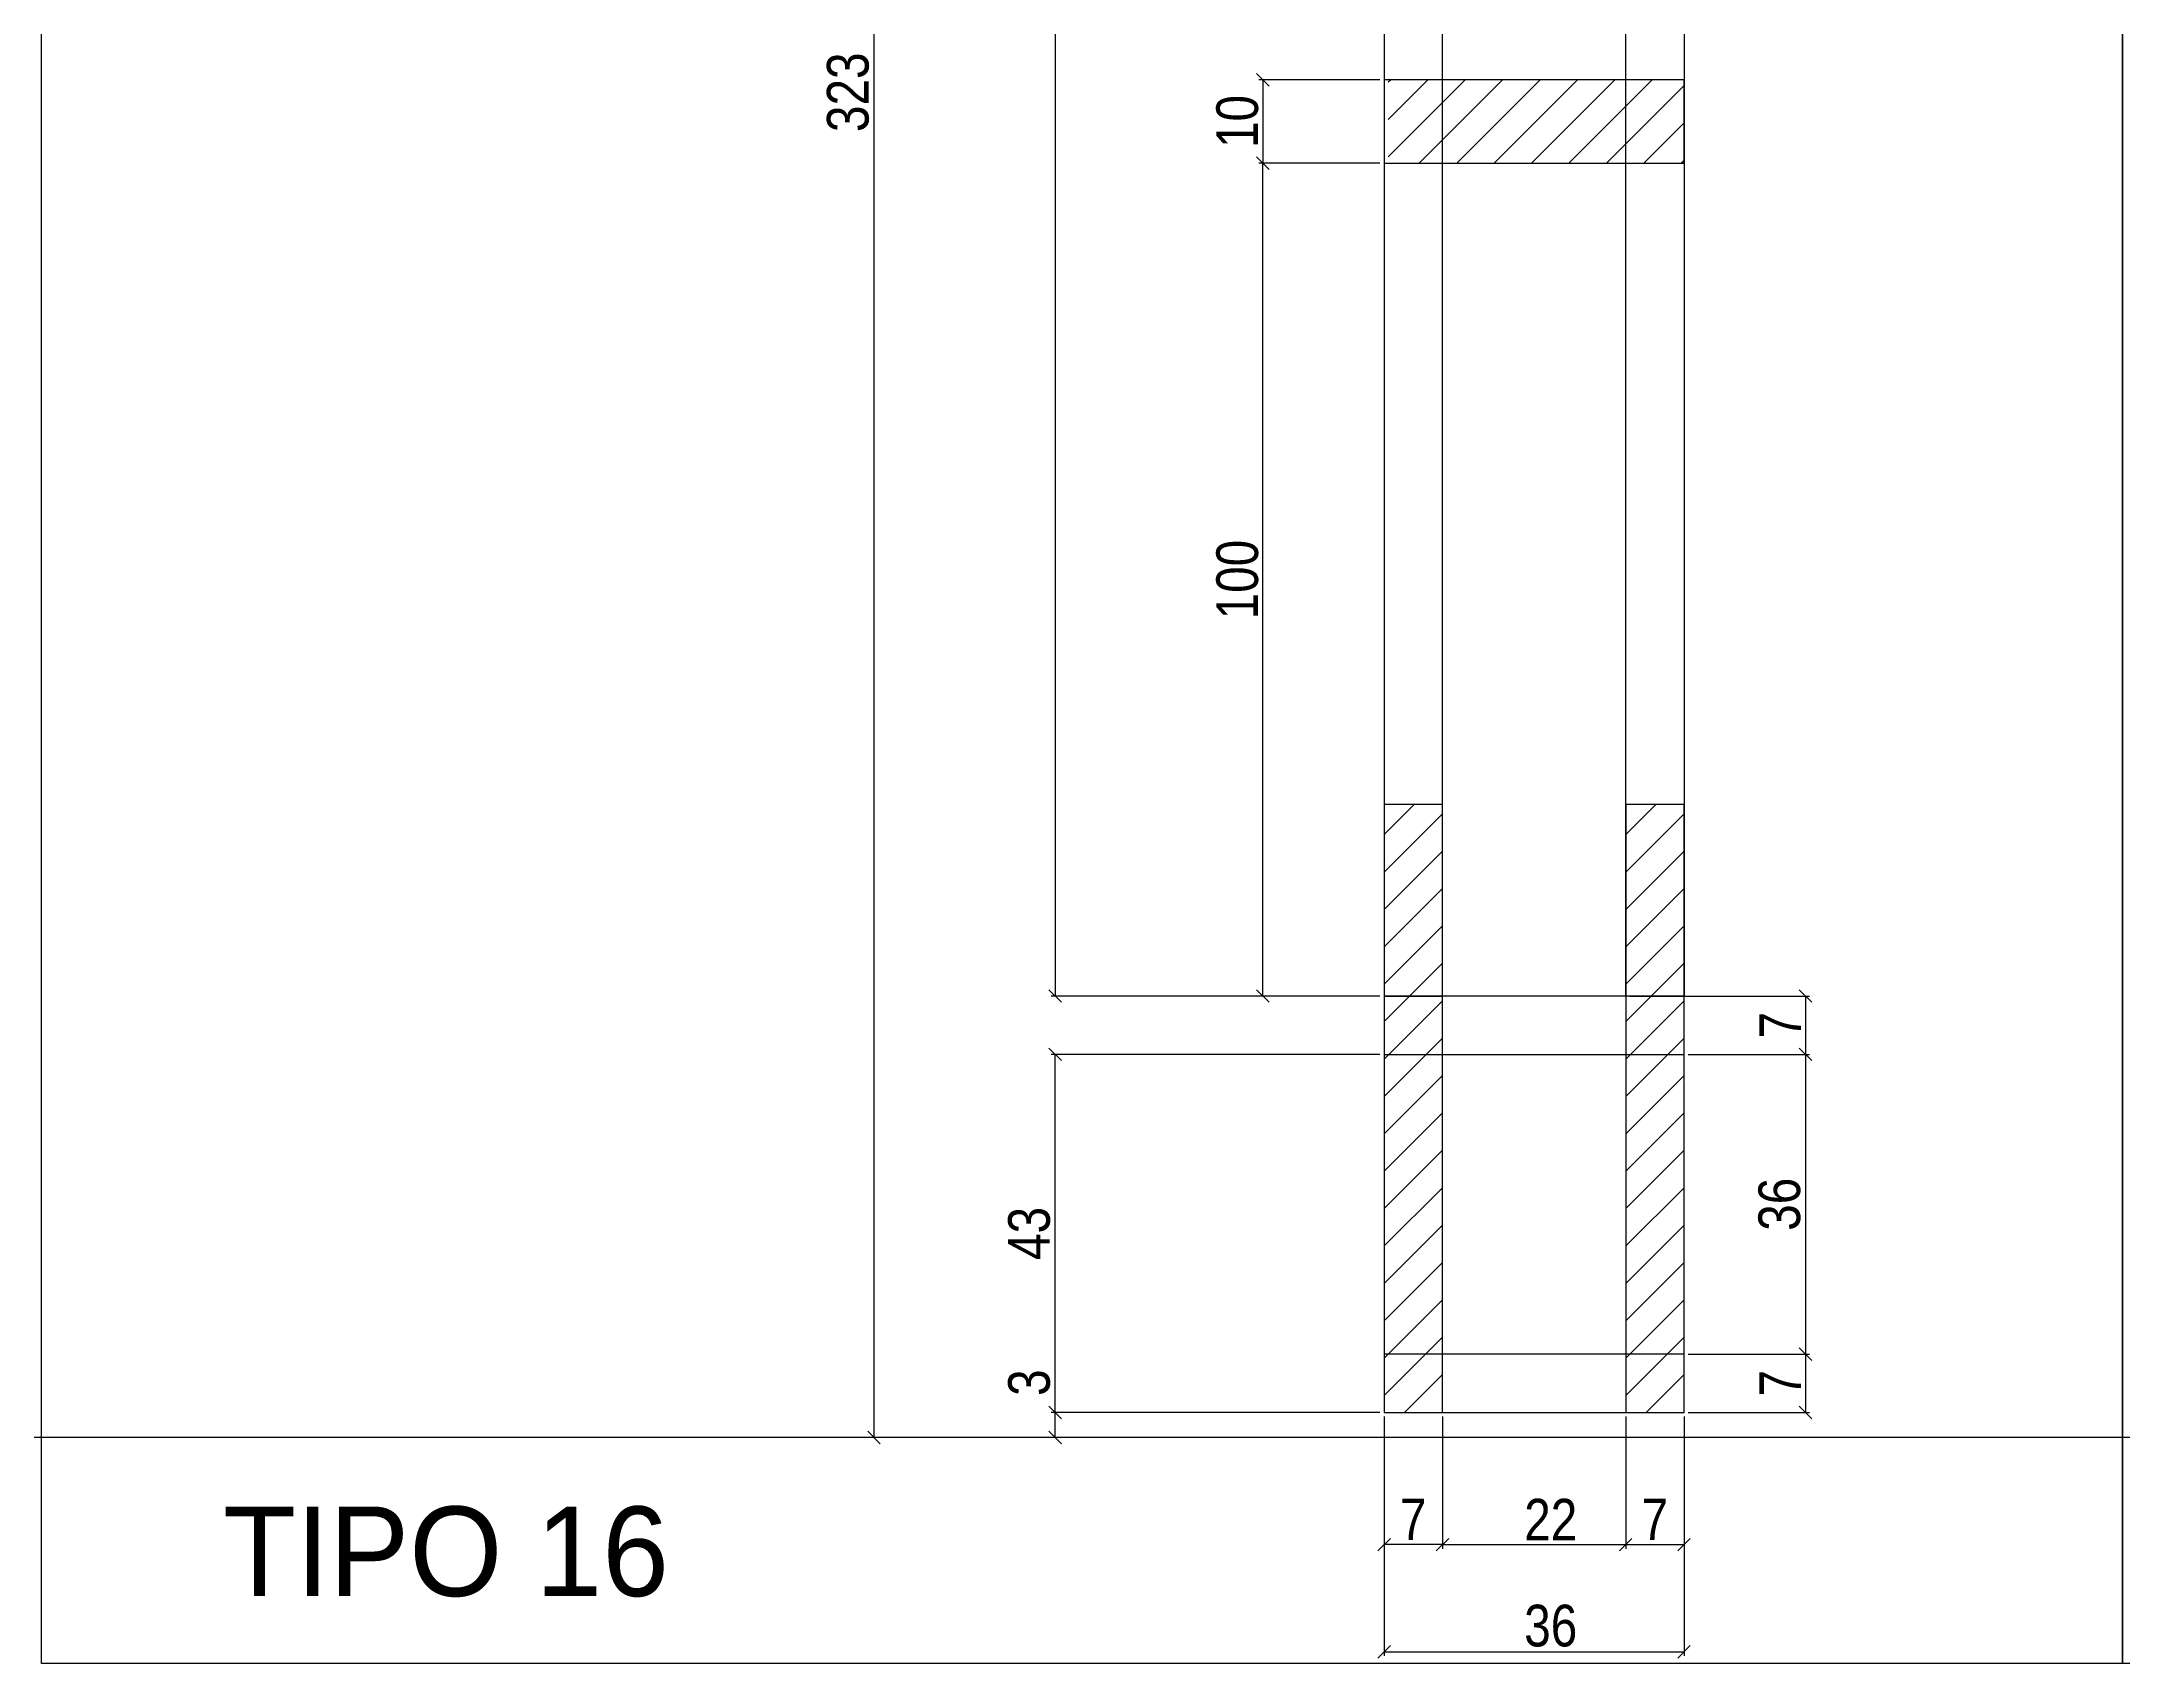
# Model space of a CAD drawing. Header units: millimetres. Extents: x 4248 to 7961, y 1155 to 5765.
# Drawn here: x 6745.1 to 7244.5, y 1923.8 to 2313.3 of the extents above; entities that cross this region are included whole.
import ezdxf

# ---------------------------------------------------------------- set-up
doc = ezdxf.new("R2010")
doc.units = ezdxf.units.MM
for name, color, linetype in [('1', 1, 'Continuous'), ('COTA', 241, 'Continuous'), ('Painéis', 200, 'Continuous'), ('SARR_7x7', 40, 'Continuous'), ('VIGAS', 3, 'Continuous')]:
    doc.layers.add(name, color=color, linetype=linetype)
doc.styles.add('COTA TECNICA 2X', font='techl___.ttf', dxfattribs={"height": 10})
doc.styles.add('ROMAS860', font='ROMAS860.SHX', dxfattribs={"height": 8.5})
doc.dimstyles.new('SECAO', dxfattribs={"dimscale": 0.333333, "dimtxt": 5, "dimasz": 9, "dimexe": 3, "dimexo": 3, "dimgap": 3, "dimtad": 1, "dimdec": 1, "dimlfac": 0.5, "dimzin": 12, "dimdsep": 46, "dimtxsty": 'COTA TECNICA 2X', "dimblk1": 'OBLIQUE', "dimblk2": 'OBLIQUE', "dimsah": 1, "dimcen": 0.9, "dimclrd": 4, "dimclre": 4, "dimclrt": 240, "dimadec": 1, "dimazin": 3, "dimtfac": 1, "dimtdec": 1, "dimtmove": 0, "dimatfit": 3, "dimfxl": 1, "dimtolj": 1, "dimtzin": 12, "dimarcsym": 0})

# ---------------------------------------------------------------- blocks, each defined once
blk = doc.blocks.new('_Oblique')
at = {"layer": '1', "color": 0, "lineweight": -2}
blk.add_line((-0.5, -0.5), (0.5, 0.5), dxfattribs=at)
blk = doc.blocks.new('*D309')
at = {"layer": 'COTA', "color": 4, "lineweight": -2, "transparency": 16777216}
for p, q in [((7066.32, 2618.14), (6987.36, 2618.14)), ((6988.36, 2618.14), (6988.36, 2084.05)), ((7066.32, 2084.05), (6987.36, 2084.05))]:
    blk.add_line(p, q, dxfattribs=at)
at = {"layer": 'Defpoints', "color": 0, "transparency": 16777216}
for p in [(7067.32, 2618.14), (6988.36, 2084.05), (7067.32, 2084.05)]:
    blk.add_point(p, dxfattribs=at)
at = {"layer": 'COTA', "color": 4, "lineweight": -2, "transparency": 16777216, "xscale": 3, "yscale": 3, "zscale": 3}
for p, rotation in [((6988.36, 2618.14), 90), ((6988.36, 2084.05), 270)]:
    blk.add_blockref('_Oblique', p, dxfattribs=dict(at, rotation=rotation))
at = {"layer": 'COTA', "color": 240, "transparency": 16777216, "insert": (6982.26, 2351.1), "char_height": 10, "attachment_point": 5, "rotation": 90, "style": 'COTA TECNICA 2X'}
blk.add_mtext('\\A1;267', dxfattribs=at)
blk = doc.blocks.new('*D310')
at = {"layer": 'COTA', "color": 4, "lineweight": -2, "transparency": 16777216}
for p, q in [((7067.32, 1983.05), (7067.32, 1925.59)), ((7139.32, 1983.05), (7139.32, 1925.59)), ((7067.32, 1926.59), (7139.32, 1926.59))]:
    blk.add_line(p, q, dxfattribs=at)
at = {"layer": 'Defpoints', "color": 0, "transparency": 16777216}
for p in [(7067.32, 1984.05), (7139.32, 1984.05), (7139.32, 1926.59)]:
    blk.add_point(p, dxfattribs=at)
at = {"layer": 'COTA', "color": 4, "lineweight": -2, "transparency": 16777216, "xscale": 3, "yscale": 3, "zscale": 3, "rotation": 180}
blk.add_blockref('_Oblique', (7067.32, 1926.59), dxfattribs=at)
at = {"layer": 'COTA', "color": 4, "lineweight": -2, "transparency": 16777216, "xscale": 3, "yscale": 3, "zscale": 3}
blk.add_blockref('_Oblique', (7139.32, 1926.59), dxfattribs=at)
at = {"layer": 'COTA', "color": 240, "transparency": 16777216, "insert": (7107.32, 1932.81), "char_height": 10, "attachment_point": 5, "style": 'COTA TECNICA 2X'}
blk.add_mtext('\\A1;36', dxfattribs=at)
blk = doc.blocks.new('*D311')
at = {"layer": 'COTA', "color": 4, "lineweight": -2, "transparency": 16777216}
for p, q in [((7081.32, 1983.05), (7081.32, 1951.31)), ((7125.32, 1983.05), (7125.32, 1951.31)), ((7081.32, 1952.31), (7125.32, 1952.31))]:
    blk.add_line(p, q, dxfattribs=at)
at = {"layer": 'Defpoints', "color": 0, "transparency": 16777216}
for p in [(7081.32, 1984.05), (7125.32, 1984.05), (7125.32, 1952.31)]:
    blk.add_point(p, dxfattribs=at)
at = {"layer": 'COTA', "color": 4, "lineweight": -2, "transparency": 16777216, "xscale": 3, "yscale": 3, "zscale": 3, "rotation": 180}
blk.add_blockref('_Oblique', (7081.32, 1952.31), dxfattribs=at)
at = {"layer": 'COTA', "color": 4, "lineweight": -2, "transparency": 16777216, "xscale": 3, "yscale": 3, "zscale": 3}
blk.add_blockref('_Oblique', (7125.32, 1952.31), dxfattribs=at)
at = {"layer": 'COTA', "color": 240, "transparency": 16777216, "insert": (7107.32, 1958.31), "char_height": 10, "attachment_point": 5, "style": 'COTA TECNICA 2X'}
blk.add_mtext('\\A1;22', dxfattribs=at)
blk = doc.blocks.new('*D312')
at = {"layer": 'COTA', "color": 4, "lineweight": -2, "transparency": 16777216}
blk.add_line((7125.32, 1952.31), (7139.32, 1952.31), dxfattribs=at)
at = {"layer": 'Defpoints', "color": 0, "transparency": 16777216}
for p in [(7125.32, 1952.31), (7139.32, 1952.31), (7139.32, 1952.31)]:
    blk.add_point(p, dxfattribs=at)
at = {"layer": 'COTA', "color": 4, "lineweight": -2, "transparency": 16777216, "xscale": 3, "yscale": 3, "zscale": 3, "rotation": 180}
blk.add_blockref('_Oblique', (7125.32, 1952.31), dxfattribs=at)
at = {"layer": 'COTA', "color": 4, "lineweight": -2, "transparency": 16777216, "xscale": 3, "yscale": 3, "zscale": 3}
blk.add_blockref('_Oblique', (7139.32, 1952.31), dxfattribs=at)
at = {"layer": 'COTA', "color": 240, "transparency": 16777216, "insert": (7132.32, 1958.39), "char_height": 10, "attachment_point": 5, "style": 'COTA TECNICA 2X'}
blk.add_mtext('\\A1;7', dxfattribs=at)
blk = doc.blocks.new('*D313')
at = {"layer": 'COTA', "color": 4, "lineweight": -2, "transparency": 16777216}
blk.add_line((7081.32, 1952.31), (7067.32, 1952.31), dxfattribs=at)
at = {"layer": 'Defpoints', "color": 0, "transparency": 16777216}
for p in [(7067.32, 1952.31), (7067.32, 1952.31), (7081.32, 1952.31)]:
    blk.add_point(p, dxfattribs=at)
at = {"layer": 'COTA', "color": 4, "lineweight": -2, "transparency": 16777216, "xscale": 3, "yscale": 3, "zscale": 3, "rotation": 180}
blk.add_blockref('_Oblique', (7067.32, 1952.31), dxfattribs=at)
at = {"layer": 'COTA', "color": 4, "lineweight": -2, "transparency": 16777216, "xscale": 3, "yscale": 3, "zscale": 3}
blk.add_blockref('_Oblique', (7081.32, 1952.31), dxfattribs=at)
at = {"layer": 'COTA', "color": 240, "transparency": 16777216, "insert": (7074.32, 1958.39), "char_height": 10, "attachment_point": 5, "style": 'COTA TECNICA 2X'}
blk.add_mtext('\\A1;7', dxfattribs=at)
blk = doc.blocks.new('*D367')
at = {"layer": 'COTA', "color": 4, "lineweight": -2, "transparency": 16777216}
for p, q in [((7066.32, 2304.07), (7037.22, 2304.07)), ((7038.22, 2304.07), (7038.22, 2284.07)), ((7066.32, 2284.07), (7037.22, 2284.07))]:
    blk.add_line(p, q, dxfattribs=at)
at = {"layer": 'Defpoints', "color": 0, "transparency": 16777216}
for p in [(7067.32, 2304.07), (7038.22, 2284.07), (7067.32, 2284.07)]:
    blk.add_point(p, dxfattribs=at)
at = {"layer": 'COTA', "color": 4, "lineweight": -2, "transparency": 16777216, "xscale": 3, "yscale": 3, "zscale": 3}
for p, rotation in [((7038.22, 2304.07), 90), ((7038.22, 2284.07), 270)]:
    blk.add_blockref('_Oblique', p, dxfattribs=dict(at, rotation=rotation))
at = {"layer": 'COTA', "color": 240, "transparency": 16777216, "insert": (7032.12, 2294.07), "char_height": 10, "attachment_point": 5, "rotation": 90, "style": 'COTA TECNICA 2X'}
blk.add_mtext('\\A1;10', dxfattribs=at)
blk = doc.blocks.new('*D369')
at = {"layer": 'COTA', "color": 4, "lineweight": -2, "transparency": 16777216}
for p, q in [((7080.32, 2624.14), (6943.86, 2624.14)), ((6944.86, 2624.14), (6944.86, 1978.05)), ((7066.32, 1978.05), (6943.86, 1978.05))]:
    blk.add_line(p, q, dxfattribs=at)
at = {"layer": 'Defpoints', "color": 0, "transparency": 16777216}
for p in [(7081.32, 2624.14), (6944.86, 1978.05), (7067.32, 1978.05)]:
    blk.add_point(p, dxfattribs=at)
at = {"layer": 'COTA', "color": 4, "lineweight": -2, "transparency": 16777216, "xscale": 3, "yscale": 3, "zscale": 3}
for p, rotation in [((6944.86, 2624.14), 90), ((6944.86, 1978.05), 270)]:
    blk.add_blockref('_Oblique', p, dxfattribs=dict(at, rotation=rotation))
at = {"layer": 'COTA', "color": 240, "transparency": 16777216, "insert": (6938.64, 2301.1), "char_height": 10, "attachment_point": 5, "rotation": 90, "style": 'COTA TECNICA 2X'}
blk.add_mtext('\\A1;323', dxfattribs=at)
blk = doc.blocks.new('*D373')
at = {"layer": 'COTA', "color": 4, "lineweight": -2, "transparency": 16777216}
for p, q in [((7066.32, 2284.07), (7037.22, 2284.07)), ((7038.22, 2084.05), (7038.22, 2284.07)), ((7065.32, 2084.05), (7037.22, 2084.05))]:
    blk.add_line(p, q, dxfattribs=at)
at = {"layer": 'Defpoints', "color": 0, "transparency": 16777216}
for p in [(7038.22, 2284.07), (7067.32, 2284.07), (7066.32, 2084.05)]:
    blk.add_point(p, dxfattribs=at)
at = {"layer": 'COTA', "color": 4, "lineweight": -2, "transparency": 16777216, "xscale": 3, "yscale": 3, "zscale": 3}
for p, rotation in [((7038.22, 2284.07), 90), ((7038.22, 2084.05), 270)]:
    blk.add_blockref('_Oblique', p, dxfattribs=dict(at, rotation=rotation))
at = {"layer": 'COTA', "color": 240, "transparency": 16777216, "insert": (7032.12, 2184.06), "char_height": 10, "attachment_point": 5, "rotation": 90, "style": 'COTA TECNICA 2X'}
blk.add_mtext('\\A1;100', dxfattribs=at)
blk = doc.blocks.new('*D374')
at = {"layer": 'COTA', "color": 4, "lineweight": -2, "transparency": 16777216}
for p, q in [((7126.32, 2084.05), (7169.47, 2084.05)), ((7168.47, 2084.05), (7168.47, 2070.05)), ((7144.38, 2070.05), (7169.47, 2070.05))]:
    blk.add_line(p, q, dxfattribs=at)
at = {"layer": 'Defpoints', "color": 0, "transparency": 16777216}
for p in [(7125.32, 2084.05), (7143.38, 2070.05), (7168.47, 2070.05)]:
    blk.add_point(p, dxfattribs=at)
at = {"layer": 'COTA', "color": 4, "lineweight": -2, "transparency": 16777216, "xscale": 3, "yscale": 3, "zscale": 3}
for p, rotation in [((7168.47, 2084.05), 90), ((7168.47, 2070.05), 270)]:
    blk.add_blockref('_Oblique', p, dxfattribs=dict(at, rotation=rotation))
at = {"layer": 'COTA', "color": 240, "transparency": 16777216, "insert": (7162.4, 2077.05), "char_height": 10, "attachment_point": 5, "rotation": 90, "style": 'COTA TECNICA 2X'}
blk.add_mtext('\\A1;7', dxfattribs=at)
blk = doc.blocks.new('*D1191')
at = {"layer": 'COTA', "color": 4, "lineweight": -2, "transparency": 16777216}
for p, q in [((6988.36, 1984.05), (6988.36, 1995.38)), ((7066.32, 1984.05), (6987.36, 1984.05)), ((6988.36, 1978.05), (6988.36, 1984.05)), ((7066.32, 1978.05), (6987.36, 1978.05))]:
    blk.add_line(p, q, dxfattribs=at)
at = {"layer": 'Defpoints', "color": 0, "transparency": 16777216}
for p in [(7067.32, 1984.05), (6988.36, 1978.05), (7067.32, 1978.05)]:
    blk.add_point(p, dxfattribs=at)
at = {"layer": 'COTA', "color": 4, "lineweight": -2, "transparency": 16777216, "xscale": 3, "yscale": 3, "zscale": 3}
for p, rotation in [((6988.36, 1984.05), 90), ((6988.36, 1978.05), 270)]:
    blk.add_blockref('_Oblique', p, dxfattribs=dict(at, rotation=rotation))
at = {"layer": 'COTA', "color": 240, "transparency": 16777216, "insert": (6982.14, 1991.22), "char_height": 10, "attachment_point": 5, "rotation": 90, "style": 'COTA TECNICA 2X'}
blk.add_mtext('\\A1;3', dxfattribs=at)
blk = doc.blocks.new('*D1192')
at = {"layer": 'COTA', "color": 4, "lineweight": -2, "transparency": 16777216}
for p, q in [((7066.32, 2070.05), (6987.36, 2070.05)), ((6988.36, 1984.05), (6988.36, 2070.05)), ((7066.32, 1984.05), (6987.36, 1984.05))]:
    blk.add_line(p, q, dxfattribs=at)
at = {"layer": 'Defpoints', "color": 0, "transparency": 16777216}
for p in [(6988.36, 2070.05), (7067.32, 2070.05), (7067.32, 1984.05)]:
    blk.add_point(p, dxfattribs=at)
at = {"layer": 'COTA', "color": 4, "lineweight": -2, "transparency": 16777216, "xscale": 3, "yscale": 3, "zscale": 3}
for p, rotation in [((6988.36, 2070.05), 90), ((6988.36, 1984.05), 270)]:
    blk.add_blockref('_Oblique', p, dxfattribs=dict(at, rotation=rotation))
at = {"layer": 'COTA', "color": 240, "transparency": 16777216, "insert": (6982.14, 2027.05), "char_height": 10, "attachment_point": 5, "rotation": 90, "style": 'COTA TECNICA 2X'}
blk.add_mtext('\\A1;43', dxfattribs=at)
blk = doc.blocks.new('*D1193')
at = {"layer": 'COTA', "color": 4, "lineweight": -2, "transparency": 16777216}
for p, q in [((7140.32, 2070.05), (7169.47, 2070.05)), ((7168.47, 2070.05), (7168.47, 1998.05)), ((7140.32, 1998.05), (7169.47, 1998.05))]:
    blk.add_line(p, q, dxfattribs=at)
at = {"layer": 'Defpoints', "color": 0, "transparency": 16777216}
for p in [(7139.32, 2070.05), (7139.32, 1998.05), (7168.47, 1998.05)]:
    blk.add_point(p, dxfattribs=at)
at = {"layer": 'COTA', "color": 4, "lineweight": -2, "transparency": 16777216, "xscale": 3, "yscale": 3, "zscale": 3}
for p, rotation in [((7168.47, 2070.05), 90), ((7168.47, 1998.05), 270)]:
    blk.add_blockref('_Oblique', p, dxfattribs=dict(at, rotation=rotation))
at = {"layer": 'COTA', "color": 240, "transparency": 16777216, "insert": (7162.25, 2034.05), "char_height": 10, "attachment_point": 5, "rotation": 90, "style": 'COTA TECNICA 2X'}
blk.add_mtext('\\A1;36', dxfattribs=at)
blk = doc.blocks.new('*D1194')
at = {"layer": 'COTA', "color": 4, "lineweight": -2, "transparency": 16777216}
for p, q in [((7140.32, 1998.05), (7169.47, 1998.05)), ((7168.47, 1998.05), (7168.47, 1984.05)), ((7140.32, 1984.05), (7169.47, 1984.05))]:
    blk.add_line(p, q, dxfattribs=at)
at = {"layer": 'Defpoints', "color": 0, "transparency": 16777216}
for p in [(7139.32, 1998.05), (7139.32, 1984.05), (7168.47, 1984.05)]:
    blk.add_point(p, dxfattribs=at)
at = {"layer": 'COTA', "color": 4, "lineweight": -2, "transparency": 16777216, "xscale": 3, "yscale": 3, "zscale": 3}
for p, rotation in [((7168.47, 1998.05), 90), ((7168.47, 1984.05), 270)]:
    blk.add_blockref('_Oblique', p, dxfattribs=dict(at, rotation=rotation))
at = {"layer": 'COTA', "color": 240, "transparency": 16777216, "insert": (7162.4, 1991.05), "char_height": 10, "attachment_point": 5, "rotation": 90, "style": 'COTA TECNICA 2X'}
blk.add_mtext('\\A1;7', dxfattribs=at)

msp = doc.modelspace()

# ---------------------------------------------------------------- hatches: boundary and pattern name
at = {"layer": 'COTA'}
h = msp.add_hatch(dxfattribs=at)
h.set_pattern_fill('ANSI31', color=256, scale=2, style=0)
h.set_pattern_definition([(45, (-19060.2804, -194988.725), (-4.49012806, 4.49012806), [])])
h.paths.add_polyline_path([(7139.32, 2284.07), (7139.32, 2304.07), (7068.32, 2304.07), (7068.32, 2284.07)])
h = msp.add_hatch(dxfattribs=at)
h.set_pattern_fill('ANSI31', color=256, scale=2, style=0)
h.set_pattern_definition([(45, (-12776.895, -3739.14), (-4.490128, 4.490128), [])])
h.paths.add_polyline_path([(7067.32, 1984.05), (7081.32, 1984.05), (7081.32, 2130.05), (7067.32, 2130.05)])
h = msp.add_hatch(dxfattribs=at)
h.set_pattern_fill('ANSI31', color=256, scale=2, style=0)
h.set_pattern_definition([(45, (-12718.895, -3739.14), (-4.490128, 4.490128), [])])
h.paths.add_polyline_path([(7125.32, 1984.05), (7139.32, 1984.05), (7139.32, 2130.05), (7125.32, 2130.05)])

# ---------------------------------------------------------------- linework, layer by layer
at = {"linetype": 'Continuous'}
for points in [[(7089.32, 2070.05), (7139.32, 2070.05), (7139.32, 2084.05), (7067.32, 2084.05), (7067.32, 2070.05), (7089.32, 2070.05)], [(7089.32, 1984.05), (7139.32, 1984.05), (7139.32, 1998.05), (7067.32, 1998.05), (7067.32, 1984.05), (7089.32, 1984.05)]]:
    msp.add_lwpolyline(points, dxfattribs=at)
at = {"layer": 'COTA', "color": 1}
msp.add_line((4247.57, 1978.14), (7744.04, 1978.14), dxfattribs=at)
at = {"layer": 'Painéis'}
msp.add_lwpolyline([(7067.32, 2284.07), (7139.32, 2284.07), (7139.32, 2304.07), (7067.32, 2304.07), (7067.32, 2284.07)], dxfattribs=at)
for points in [[(7067.32, 1984.05), (7081.32, 1984.05), (7081.32, 2130.05), (7067.32, 2130.05)], [(7125.32, 1984.05), (7139.32, 1984.05), (7139.32, 2130.05), (7125.32, 2130.05)]]:
    msp.add_lwpolyline(points, close=True, dxfattribs=at)
at = {"layer": 'SARR_7x7', "linetype": 'Continuous'}
for points in [[(7067.32, 2084.05), (7081.32, 2084.05), (7081.32, 2618.14), (7067.32, 2618.14)], [(7139.32, 2084.05), (7125.32, 2084.05), (7125.32, 2618.14), (7139.32, 2618.14)]]:
    msp.add_lwpolyline(points, close=True, dxfattribs=at)
at = {"layer": 'VIGAS'}
for points in [[(7244.55, 1923.79), (6745.05, 1923.79), (6745.05, 2692.22), (7244.55, 2692.22)], [(7744.04, 1923.79), (7244.55, 1923.79), (7244.55, 2692.22), (7744.04, 2692.22)]]:
    msp.add_lwpolyline(points, close=True, dxfattribs=at)

# ---------------------------------------------------------------- texts
at = {"layer": 'COTA', "color": 7, "style": 'ROMAS860'}
msp.add_text('TIPO 16', height=21.505, dxfattribs=at).set_placement((6788.56, 1939.96))

# ---------------------------------------------------------------- dimensions: what is measured, and where the dimension line sits
at = {"layer": 'COTA', "color": 3}
for base, p1, p2, picture, middle in [((6944.86, 1978.05), (7081.32, 2624.14), (7067.32, 1978.05), '*D369', (6938.64, 2301.1)), ((6988.36, 2084.05), (7067.32, 2618.14), (7067.32, 2084.05), '*D309', (6982.26, 2351.1)), ((7038.22, 2284.07), (7067.32, 2304.07), (7067.32, 2284.07), '*D367', (7032.12, 2294.07)), ((7038.22, 2284.07), (7066.32, 2084.05), (7067.32, 2284.07), '*D373', (7032.12, 2184.06)), ((7168.47, 2070.05), (7125.32, 2084.05), (7143.38, 2070.05), '*D374', (7162.4, 2077.05)), ((6988.36, 2070.05), (7067.32, 1984.05), (7067.32, 2070.05), '*D1192', (6982.14, 2027.05)), ((7168.47, 1998.05), (7139.32, 2070.05), (7139.32, 1998.05), '*D1193', (7162.25, 2034.05)), ((7168.47, 1984.05), (7139.32, 1998.05), (7139.32, 1984.05), '*D1194', (7162.4, 1991.05))]:
    dim = msp.add_linear_dim(base=base, p1=p1, p2=p2, angle=90, dimstyle='SECAO', dxfattribs=at)
    dim.commit()
    dim.dimension.update_dxf_attribs({"geometry": picture, "text_midpoint": middle})
dim = msp.add_linear_dim(base=(6988.36, 1978.05), p1=(7067.32, 1984.05), p2=(7067.32, 1978.05), angle=90, dimstyle='SECAO', dxfattribs=at)
dim.commit()
dim.dimension.update_dxf_attribs({"geometry": '*D1191', "text_midpoint": (6988.36, 1991.22), "dimtype": 160})
for base, p1, p2, picture, middle in [((7139.32, 1926.59), (7067.32, 1984.05), (7139.32, 1984.05), '*D310', (7107.32, 1926.59)), ((7125.32, 1952.31), (7081.32, 1984.05), (7125.32, 1984.05), '*D311', (7107.32, 1952.31)), ((7139.32, 1952.31), (7125.32, 1952.31), (7139.32, 1952.31), '*D312', (7132.32, 1952.31))]:
    dim = msp.add_linear_dim(base=base, p1=p1, p2=p2, dimstyle='SECAO', dxfattribs=at)
    dim.commit()
    dim.dimension.update_dxf_attribs({"geometry": picture, "text_midpoint": middle, "dimtype": 160})
dim = msp.add_linear_dim(base=(7067.32, 1952.31), p1=(7081.32, 1952.31), p2=(7067.32, 1952.31), dimstyle='SECAO', dxfattribs=at)
dim.commit()
dim.dimension.update_dxf_attribs({"geometry": '*D313', "text_midpoint": (7074.32, 1958.39)})

doc.saveas('drawing.dxf')
